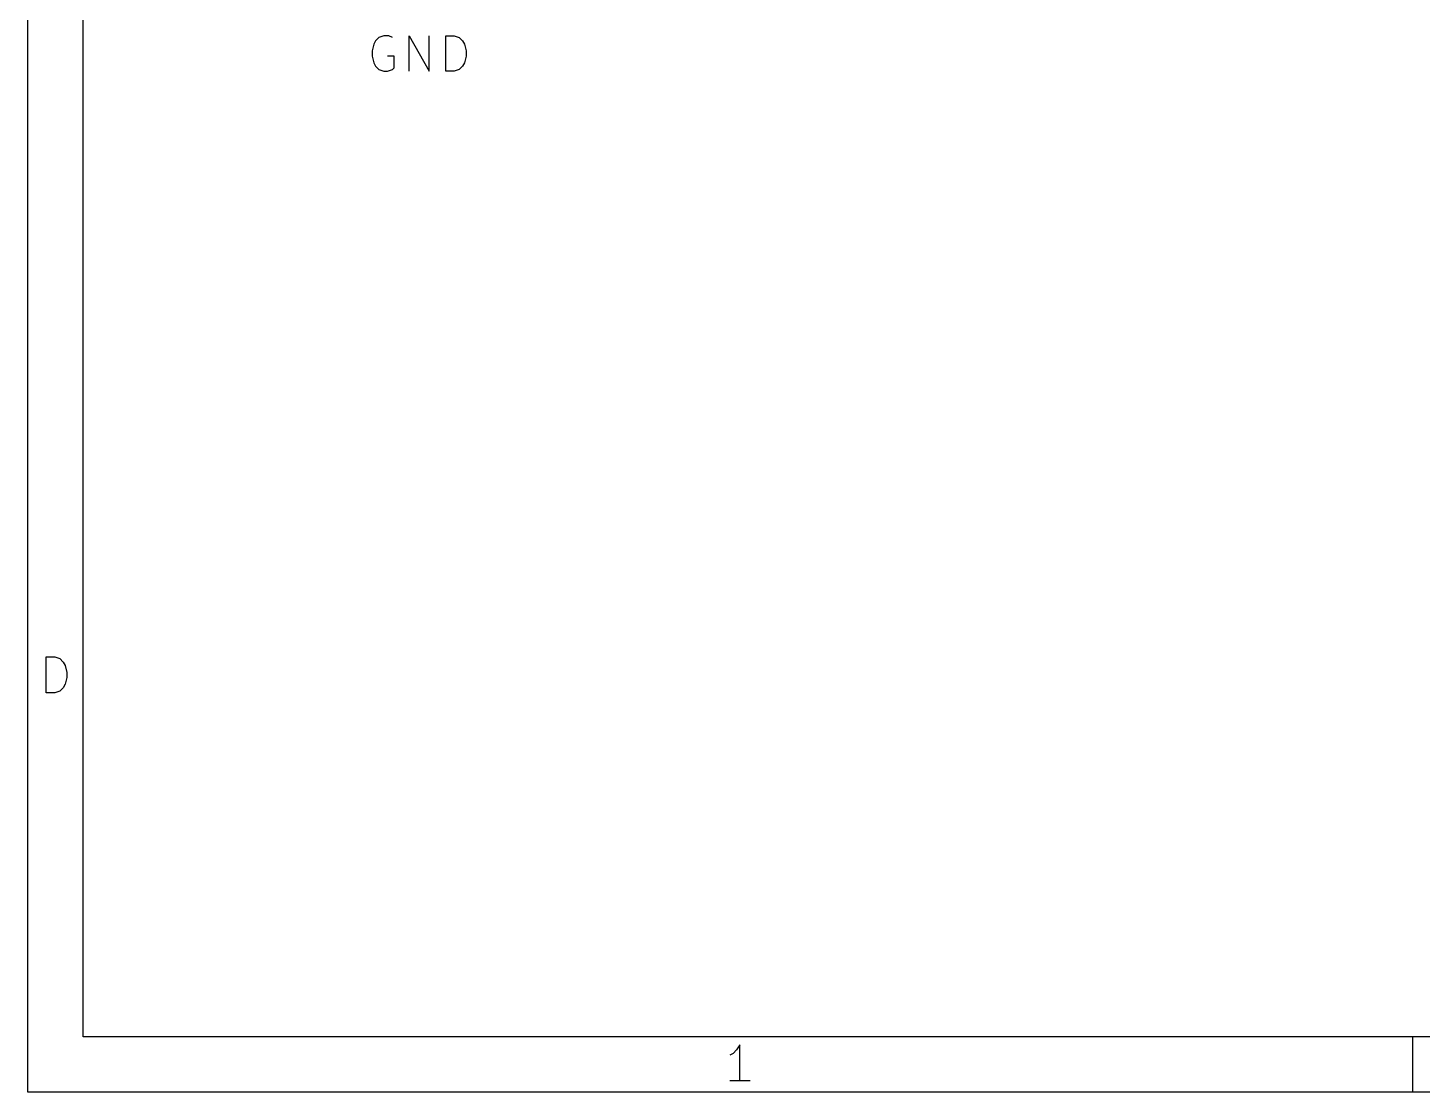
# Model space of a CAD drawing. Extents: x 0.4 to 11.3, y -7.9 to -0.4.
# Drawn here: x 0.394 to 2.376, y -7.874 to -6.361 of the extents above; entities that cross this region are included whole.
import ezdxf

# ---------------------------------------------------------------- set-up
doc = ezdxf.new("R2010")
doc.units = 0
doc.header["$MEASUREMENT"] = 0
doc.layers.add('CYAN2', color=4, linetype='CONTINUOUS')
doc.layers.add('RED2', color=1, linetype='CONTINUOUS')

msp = doc.modelspace()

# ---------------------------------------------------------------- linework, layer by layer
at = {"layer": 'CYAN2', "linetype": 'CONTINUOUS'}
for p, q in [((0.8881, -6.3799), (0.8857, -6.3847)), ((0.8929, -6.3752), (0.8881, -6.3799)), ((0.9, -6.3728), (0.8929, -6.3752)), ((0.9071, -6.3728), (0.9, -6.3728)), ((0.9119, -6.3752), (0.9071, -6.3728)), ((0.9357, -6.4228), (0.9357, -6.3728)), ((0.9357, -6.3728), (0.9643, -6.4228)), ((0.9643, -6.4228), (0.9643, -6.3728)), ((0.9881, -6.4228), (0.9881, -6.3728)), ((0.9881, -6.3728), (1, -6.3728)), ((1, -6.3728), (1.0071, -6.3752)), ((1.0071, -6.3752), (1.0119, -6.3799)), ((1.0119, -6.3799), (1.0143, -6.3847)), ((0.8857, -6.3847), (0.8833, -6.3942)), ((0.8833, -6.3942), (0.8833, -6.4014)), ((0.8833, -6.4014), (0.8857, -6.4109)), ((0.9143, -6.4014), (0.9048, -6.4014)), ((0.9143, -6.418), (0.9143, -6.4014)), ((1.0143, -6.3847), (1.0167, -6.3942)), ((1.0167, -6.4014), (1.0143, -6.4109)), ((1.0167, -6.3942), (1.0167, -6.4014)), ((0.8857, -6.4109), (0.8881, -6.4157)), ((0.8881, -6.4157), (0.8929, -6.4204)), ((0.8929, -6.4204), (0.9, -6.4228)), ((0.9, -6.4228), (0.9048, -6.4228)), ((0.9048, -6.4228), (0.9119, -6.4204)), ((0.9119, -6.4204), (0.9143, -6.418)), ((1, -6.4228), (0.9881, -6.4228)), ((1.0071, -6.4204), (1, -6.4228)), ((1.0119, -6.4157), (1.0071, -6.4204)), ((1.0143, -6.4109), (1.0119, -6.4157))]:
    msp.add_line(p, q, dxfattribs=at)
at = {"layer": 'RED2', "linetype": 'CONTINUOUS'}
for p, q in [((0.3937, -7.8743), (0.3937, -0.3937)), ((0.4724, -7.7956), (0.4724, -0.4724)), ((0.4197, -7.3068), (0.4197, -7.2557)), ((0.4197, -7.2557), (0.4319, -7.2557)), ((0.4319, -7.2557), (0.4392, -7.2581)), ((0.4392, -7.2581), (0.444, -7.263)), ((0.444, -7.263), (0.4465, -7.2678)), ((0.4465, -7.2678), (0.4489, -7.2776)), ((0.4465, -7.2946), (0.444, -7.2995)), ((0.4489, -7.2849), (0.4465, -7.2946)), ((0.4489, -7.2776), (0.4489, -7.2849)), ((0.4319, -7.3068), (0.4197, -7.3068)), ((0.4392, -7.3044), (0.4319, -7.3068)), ((0.444, -7.2995), (0.4392, -7.3044)), ((11.2206, -7.7956), (0.4724, -7.7956)), ((1.4062, -7.8071), (1.4013, -7.8144)), ((1.4062, -7.8583), (1.4062, -7.8071)), ((2.3622, -7.7956), (2.3622, -7.8743)), ((1.3965, -7.8193), (1.3916, -7.8217)), ((1.4013, -7.8144), (1.3965, -7.8193)), ((1.4208, -7.8583), (1.3916, -7.8583)), ((11.2993, -7.8743), (0.3937, -7.8743))]:
    msp.add_line(p, q, dxfattribs=at)

doc.saveas('drawing.dxf')
